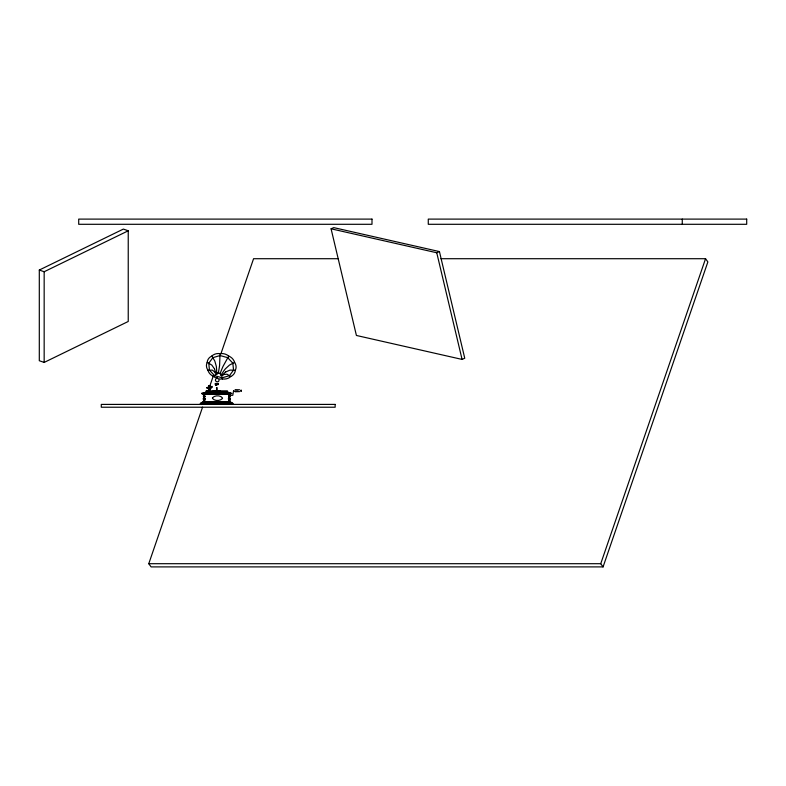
<?xml version="1.0" encoding="UTF-8"?>
<svg xmlns="http://www.w3.org/2000/svg" width="786" height="786" viewBox="0 0 786 786"><rect width="100%" height="100%" fill="white"/><g stroke="black" fill="none" stroke-linecap="round" stroke-linejoin="round"><path stroke-width="1.18" d="M240.919 390.455L240.919 391.094L241.056 390.455M241.194 390.927L241.184 390.229M209.322 389.011L208.477 387.881L209.214 386.8M208.526 388.245C208.919 391.015 211.974 388.657 210.059 386.27A1.798 0.953 84.7 0 0 209.076 386.211L209.007 389.158M209.449 392.224L208.487 392.332L208.094 391.438M210.393 389.257L210.275 386.584M209.98 389.709C207.858 389.689 208.771 383.843 210.393 387.056M208.094 392.145L206.865 390.593M208.477 387.881L208.27 387.39L208.378 388.402M208.683 388.166L208.781 389.532A1.818 0.963 84.7 0 0 209.793 389.581L210.167 389.414M209.842 388.235L209.115 389.031M209.597 387.93L209.862 387.026M440.975 258.712L705.553 258.712L707.872 261.905L603.068 566.893L151.089 566.893L148.77 563.7L202.572 407.148M208.143 390.917L213.33 375.836M220.895 353.808L253.573 258.712L338.088 258.712M603.068 566.893L600.74 563.7L705.553 258.712M209.263 389.011L209.587 388.51M209.793 387.125L209.852 387.95M209.479 386.633L209.783 387.724L209.518 386.967M228.746 356.058L223.047 366.345A52.839 8.184 -59 0 0 220.129 373.546L221.347 374.893A52.839 22.057 -25 0 1 225.356 368.86L229.502 365.058L234.592 362.385A9.756 8.332 16.1 0 0 228.746 356.058A9.756 8.332 16.1 0 0 220.041 353.641A9.756 8.332 16.1 0 0 211.807 356.058A9.756 8.332 16.1 0 0 207.18 362.385A9.756 8.332 16.1 0 0 207.926 370.216A9.756 8.332 16.1 0 0 213.772 376.543A9.756 8.332 16.1 0 0 222.477 378.96A9.756 8.332 16.1 0 0 230.72 376.543A9.756 8.332 16.1 0 0 235.348 370.216A9.756 8.332 16.1 0 0 234.592 362.385M208.693 386.584L208.428 387.115A1.552 0.825 84.7 0 0 208.496 388.628L208.614 388.422M210.235 386.683L209.557 385.985L208.909 386.594A1.454 0.766 84.7 0 0 208.693 386.712M209.754 389.021L209.607 389.257A1.454 0.766 84.7 0 1 208.811 389.198L208.634 388.952M209.941 389.316L209.253 389.355M209.852 388.589L209.508 388.736M215.561 385.169L215.502 385.199A1.385 0.973 53.1 0 1 216.857 385.12L215.629 385.071M213.772 376.543L216.062 374.195L217.093 374.48M206.669 387.773L207.366 387.665M232.862 404.407L232.862 403.375L230.367 401.862L202.896 401.862L200.41 403.375L200.41 404.407M206.649 390.73L206.944 390.583A1.71 1.454 2.7 0 1 207.602 390.701L207.877 390.848A1.611 0.953 70.5 0 1 208.035 391.133L208.123 391.428M225.67 371.965L229.984 370.108L235.348 370.216M223.833 374.48L226.997 374.195L230.72 376.543M209.498 392.469L209.96 392.253M39.3 270.04L123.373 229.08L128.236 230.789L128.236 321.474L44.163 362.425L39.3 360.725L39.3 270.04L44.163 271.74L128.236 230.789M220.728 375.295L221.681 375.757L222.477 378.96M331.083 228.805L333.765 227.626L439.433 251.579L464.752 358.239L462.08 359.418L356.412 335.465L331.083 228.805L436.751 252.758L439.433 251.579M201.589 393.305L203.446 392.804L229.817 392.804L231.683 393.599L201.589 393.599L231.683 393.305M239.661 391.615L235.122 391.762M209.066 386.82L208.585 387.115A1.13 0.599 84.7 0 0 208.654 388.687L209.164 388.962M208.938 386.928L208.634 387.714M208.536 387.331L208.811 386.938A1.798 0.953 84.7 0 0 208.85 388.775M208.585 388.441L209.056 389.07M209.027 388.844L208.811 388.864A1.061 0.56 84.7 0 0 209.361 388.913L209.607 388.883M208.958 388.982L209.469 388.991M233.589 390.701L232.794 395.279L229.011 395.456M207.926 370.216L212.279 370.108L214.774 371.965A52.839 22.057 -25 0 1 215.207 372.986M233.599 391.084L238.099 391.055M235.112 389.65L239.651 389.777M215.109 383.509L218.508 383.509M215.109 384.511L218.508 384.511M213.242 390.593L220.257 390.593M216.111 390.74L217.388 390.74M206.07 390.858L227.429 390.858M205.431 391.88L206.944 391.88M208.742 391.88L228.068 391.88M224.275 392.234L226.25 392.273M203.456 395.859L204.851 395.859M228.579 395.859L229.974 395.859M203.456 396.056L204.851 396.056M228.579 396.056L229.974 396.124M203.456 396.321L204.851 396.321M228.579 396.321L229.974 396.321M203.456 396.39L204.851 396.39M228.579 396.39L229.974 396.39M203.456 396.586L204.851 396.586M228.579 396.586L229.974 396.586M203.456 396.714L204.851 396.714M228.579 396.714L229.974 396.714M203.603 396.901L204.704 396.901M228.726 396.901L229.826 396.901M203.603 397.51L204.704 397.51M228.726 397.51L229.826 397.51M203.299 398.581L205.008 398.581M228.421 398.581L230.131 398.581M203.299 399.101L205.008 399.003M228.421 399.101L230.131 399.101M203.387 399.632L204.93 399.632M228.5 399.632L230.043 399.632M203.476 400.162L204.841 400.162M228.588 400.162L229.954 400.162M203.721 400.919L204.586 400.919M228.844 400.919L229.699 400.919M201.589 402.678L231.683 402.678M200.41 403.375L232.862 403.375M200.41 403.916L230.386 403.916L230.386 404.407M148.77 563.7L600.74 563.7M224.531 392.185L225.179 392.273M225.67 392.538L225.051 392.273M208.742 388.461L206.679 387.832M220.119 373.556L218.282 373.055L216.543 373.556A52.839 22.44 55.8 0 0 216.327 366.355L214.784 360.971L211.807 356.058M209.803 386.201L209.243 386.221M208.477 392.44L207.907 391.792M207.18 362.385L211.798 365.058L214.48 368.86M208.378 388.805A1.965 1.041 84.7 0 1 208.29 386.889L208.624 386.221A1.837 0.973 84.7 0 1 209.626 386.29L209.862 386.624M436.751 252.758L462.08 359.418M241.184 391.055L241.184 390.308M220.041 353.641L219.589 365.382A52.839 8.813 -90 0 1 218.282 373.036M682.268 219.107L682.268 224.295M230.367 401.862L202.896 401.862M229.148 394.041L229.148 401.538M217.054 387.567L217.054 391.241M216.563 387.567L216.563 391.241M204.124 394.041L204.124 401.538M202.876 403.916L202.876 404.407M44.163 271.74L44.163 362.425M217.26 377.958A2.977 2.545 16.1 0 1 216.612 377.545M216.268 373.9A2.977 2.545 16.1 0 1 221.288 375.06M218.911 379.825A1.818 1.552 16.1 0 1 216.897 381.75A1.818 1.552 16.1 0 1 215.845 379.117M222.389 375.295A52.839 27.5 15.3 0 1 225.651 371.955M214.499 368.86A52.839 27.5 15.3 0 1 215.433 372.869M222.615 375.374A52.839 22.44 55.8 0 1 223.509 374.676M217.015 377.526A52.839 8.184 -59 0 1 216.946 377.899M208.84 388.746A1.926 1.022 84.7 0 1 208.752 386.869M210.55 386.997A1.926 1.022 84.7 0 1 210.628 388.874M210.216 389.532A1.798 0.953 84.7 0 1 209.233 389.463M209.086 386.378A1.798 0.953 84.7 0 1 210.068 386.447M210.452 387.134A1.798 0.953 84.7 0 1 210.53 388.893M208.595 386.221A1.837 0.973 84.7 0 1 209.597 386.29M234.257 390.789L234.257 390.789M211.346 386.702C211.994 389.237 212.937 385.228 211.346 386.702M210.992 386.781C211.346 388.893 212.191 385.572 210.992 386.781M212.505 397.745L212.436 398.335C214.49 401.253 220.09 401.135 222.428 398.561L222.497 397.971C220.434 395.063 214.833 395.171 212.505 397.745M203.446 392.804L202.896 394.385L230.367 394.385L229.817 392.558L203.446 392.804M212.849 357.669L208.781 363.23L209.44 370.108L214.578 375.669L222.222 377.791L229.463 375.669L233.53 370.108L232.862 363.23L227.734 357.669L220.08 355.547L212.849 357.669M371.994 219.107L78.708 219.107L78.708 224.295L371.994 224.295L371.994 219.107M746.7 219.107L428.272 219.107L428.272 224.295L746.7 224.295L746.7 219.107M205.008 398.777L203.299 398.777L205.008 398.807M230.131 398.777L228.421 398.777L230.131 398.807M204.635 400.722L203.682 400.722L204.635 400.791M229.748 400.722L228.795 400.722L229.748 400.791M335.15 404.407L101.286 404.407L101.286 407.227L335.15 407.227L335.15 404.407"/></g></svg>
